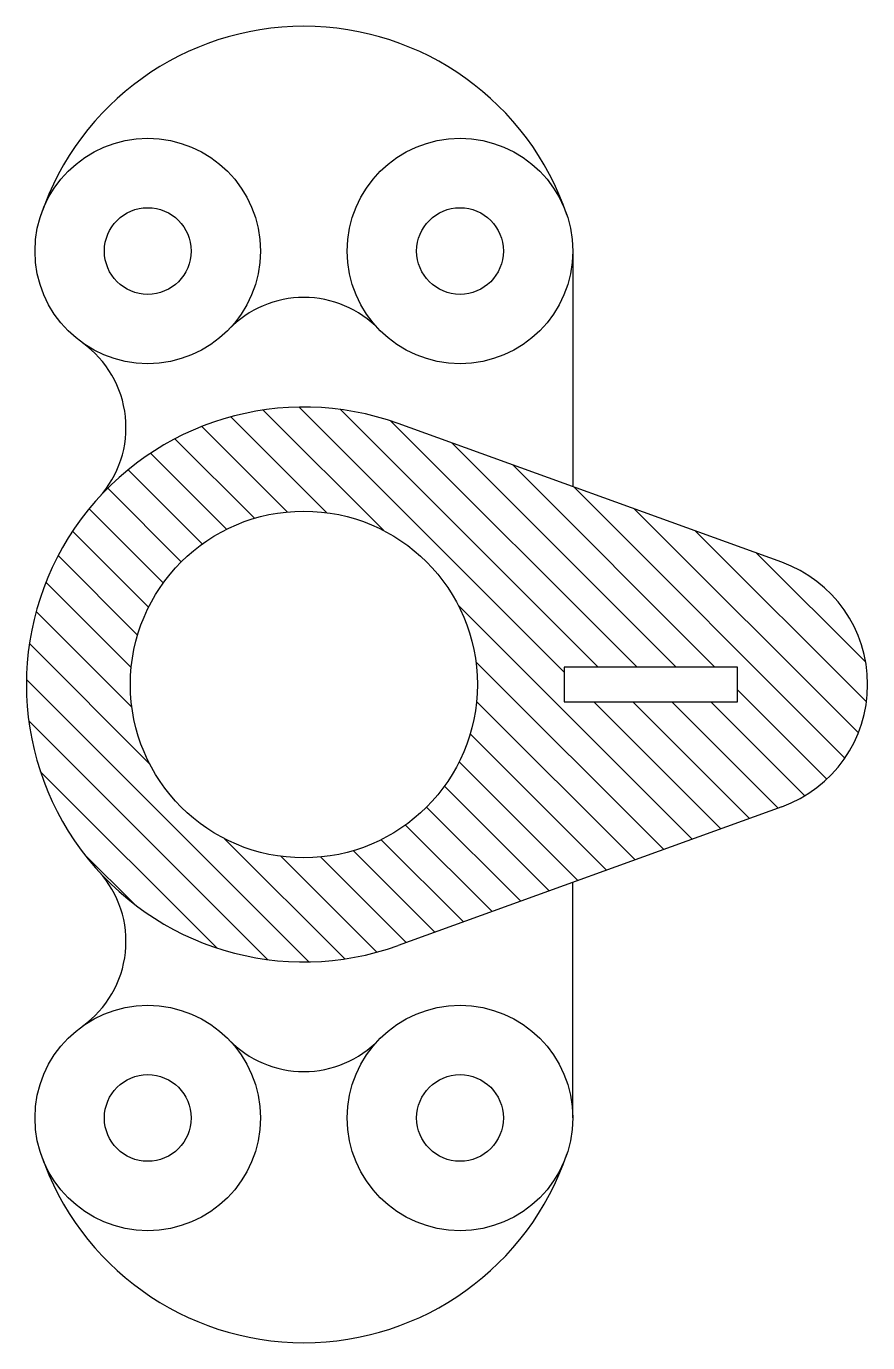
# Model space of a CAD drawing. Header units: millimetres. Extents: x -32 to 65, y -76 to 76.
import ezdxf

# ---------------------------------------------------------------- set-up
doc = ezdxf.new("R2010")
doc.units = ezdxf.units.MM

msp = doc.modelspace()

# ---------------------------------------------------------------- hatches: boundary and pattern name
h = msp.add_hatch()
h.set_pattern_fill('ANSI31', color=256, angle=90)
h.paths.add_polyline_path([(10.88, 30.09, 1.424887), (10.88, -30.09), (55.1, -14.11, 0.70181), (55.1, 14.11)])
h.paths.add_polyline_path([(20, 0, -1), (-20, 0, -1)], flags=16)
h.paths.add_polyline_path([(30, 2), (50, 2), (50, -2), (30, -2)], flags=16)

# ---------------------------------------------------------------- linework, layer by layer
for p, q in [((31, 50), (31, 22.82)), ((55.1, 14.11), (10.88, 30.09)), ((55.1, -14.11), (10.88, -30.09)), ((31, -50), (31, -22.82))]:
    msp.add_line(p, q)
msp.add_lwpolyline([(30, -2), (50, -2), (50, 2), (30, 2)], close=True)
for centre, radius in [((-18, 50), 13), ((18, 50), 13), ((-18, 50), 5), ((18, 50), 5), ((0, 0), 20), ((-18, -50), 13), ((18, -50), 13), ((-18, -50), 5), ((18, -50), 5)]:
    msp.add_circle(centre, radius)
for centre, radius, start, end in [((0, 43.92), 32, 18.6717, 161.3283), ((0, 32.65), 12, 43.9455, 136.0545), ((-32.51, 29.64), 12, 317.6431, 54.509), ((0, 0), 32, 70.1231, 289.8769), ((50, 0), 15, 289.8769, 70.1231), ((-32.51, -29.64), 12, 305.491, 42.3569), ((0, -32.65), 12, 223.9455, 316.0545), ((0, -43.92), 32, 198.6717, 341.3283)]:
    msp.add_arc(centre, radius, start, end)

doc.saveas('drawing.dxf')
